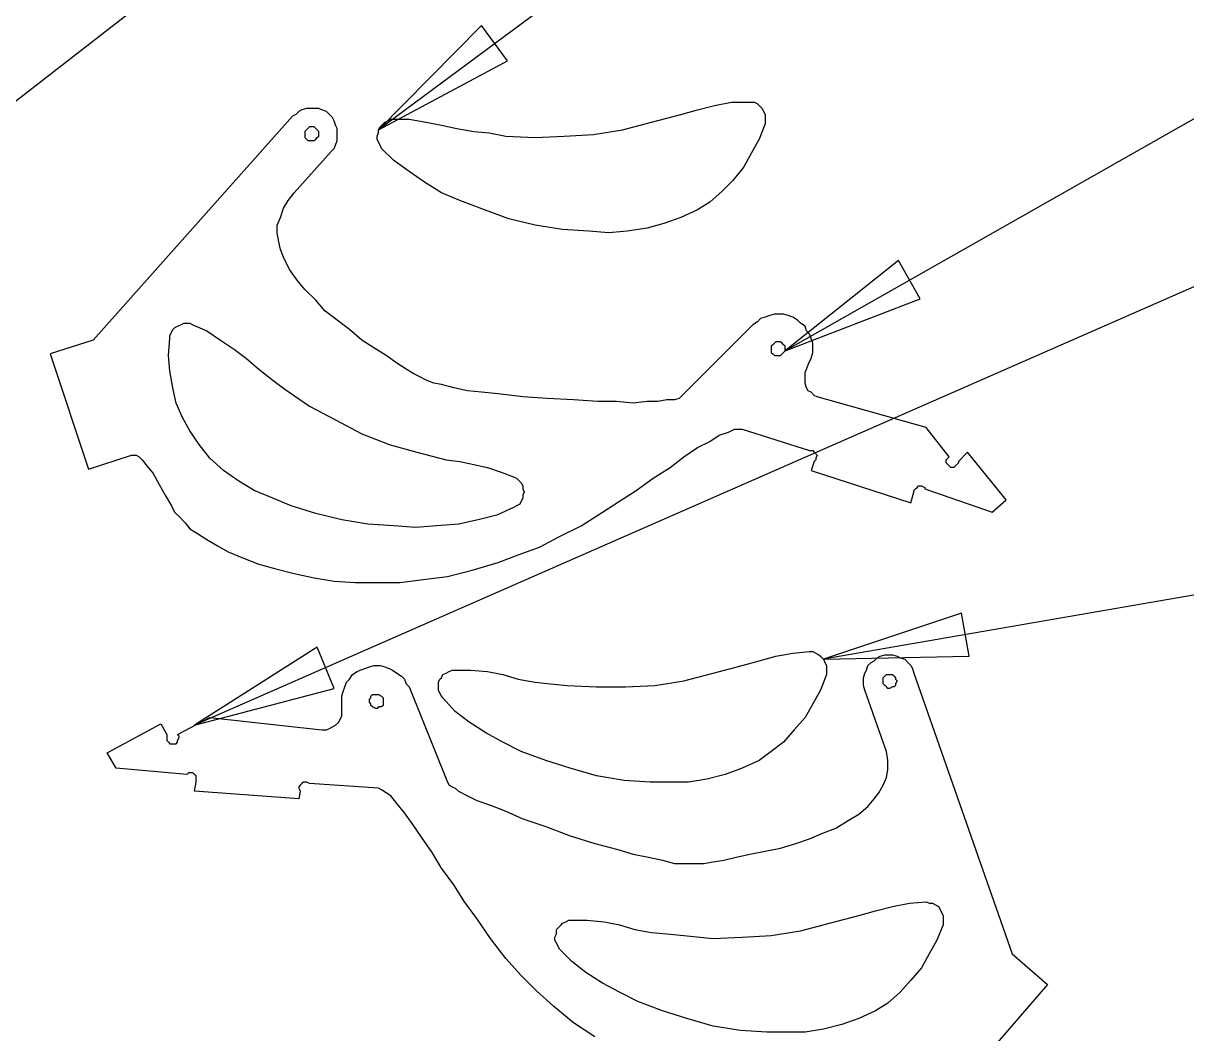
# Model space of a CAD drawing. Extents: x 9 to 432, y 44 to 411.
# Drawn here: x 141.26 to 162.67, y 115.43 to 134.01 of the extents above; entities that cross this region are included whole.
import ezdxf

# ---------------------------------------------------------------- set-up
doc = ezdxf.new("R2010")
doc.units = 0
doc.layers.get('0').update_dxf_attribs({"linetype": 'CONTINUOUS'})

msp = doc.modelspace()

# ---------------------------------------------------------------- linework, layer by layer
at = {"color": 7}
for p, q in [((207.376889, 183.979256), (125.165556, 120.197033)), ((217.875556, 184.063922), (147.799778, 132.050367)), ((217.621556, 163.377033), (155.278667, 127.986367)), ((217.452222, 153.132367), (144.413111, 121.100144)), ((149.690667, 133.969478), (147.799778, 132.050367)), ((150.170444, 133.320367), (149.690667, 133.969478)), ((150.170444, 133.320367), (149.690667, 133.969478)), ((147.799778, 132.050367), (150.170444, 133.320367)), ((147.799778, 132.050367), (150.170444, 133.320367)), ((217.17, 132.897033), (155.984222, 122.3137)), ((153.67, 132.417256), (153.980444, 132.501922)), ((153.980444, 132.501922), (154.290889, 132.558367)), ((154.290889, 132.558367), (154.601333, 132.558367)), ((154.601333, 132.558367), (154.657778, 132.558367)), ((154.657778, 132.558367), (154.714222, 132.558367)), ((154.714222, 132.558367), (154.770667, 132.530144)), ((154.770667, 132.530144), (154.827111, 132.4737)), ((146.219333, 132.304367), (142.550444, 128.183922)), ((146.275778, 132.332589), (146.219333, 132.304367)), ((146.332222, 132.389033), (146.275778, 132.332589)), ((146.388667, 132.417256), (146.332222, 132.389033)), ((146.473333, 132.445478), (146.388667, 132.417256)), ((146.558, 132.445478), (146.473333, 132.445478)), ((146.614444, 132.445478), (146.558, 132.445478)), ((146.699111, 132.445478), (146.614444, 132.445478)), ((146.755556, 132.417256), (146.699111, 132.445478)), ((146.840222, 132.389033), (146.755556, 132.417256)), ((146.896667, 132.332589), (146.840222, 132.389033)), ((146.953111, 132.276144), (146.896667, 132.332589)), ((146.981333, 132.2197), (146.953111, 132.276144)), ((152.823333, 132.191478), (153.359556, 132.332589)), ((153.359556, 132.332589), (153.67, 132.417256)), ((154.827111, 132.4737), (154.855333, 132.445478)), ((154.855333, 132.445478), (154.883556, 132.389033)), ((154.883556, 132.389033), (154.911778, 132.332589)), ((154.911778, 132.332589), (154.911778, 132.276144)), ((154.911778, 132.276144), (154.911778, 132.2197)), ((146.501556, 132.078589), (146.473333, 132.050367)), ((146.529778, 132.106811), (146.501556, 132.078589)), ((146.586222, 132.106811), (146.529778, 132.106811)), ((146.614444, 132.106811), (146.586222, 132.106811)), ((146.642667, 132.078589), (146.614444, 132.106811)), ((146.670889, 132.050367), (146.642667, 132.078589)), ((147.009556, 132.135033), (146.981333, 132.2197)), ((147.037778, 132.078589), (147.009556, 132.135033)), ((147.037778, 131.993922), (147.037778, 132.078589)), ((147.799778, 132.050367), (147.828, 132.106811)), ((147.828, 132.106811), (147.884444, 132.163256)), ((147.884444, 132.163256), (147.912667, 132.191478)), ((147.912667, 132.191478), (147.969111, 132.2197)), ((147.969111, 132.2197), (148.025556, 132.247922)), ((148.025556, 132.247922), (148.082, 132.247922)), ((148.082, 132.247922), (148.364222, 132.247922)), ((148.364222, 132.247922), (148.674667, 132.191478)), ((148.674667, 132.191478), (148.956889, 132.135033)), ((148.956889, 132.135033), (149.239111, 132.078589)), ((149.239111, 132.078589), (149.549556, 132.022144)), ((152.287111, 132.050367), (152.823333, 132.191478)), ((154.911778, 132.163256), (154.798889, 131.881033)), ((154.911778, 132.2197), (154.911778, 132.163256)), ((146.473333, 132.050367), (146.445111, 132.022144)), ((146.445111, 132.022144), (146.445111, 131.993922)), ((146.445111, 131.993922), (146.445111, 131.937478)), ((146.445111, 131.937478), (146.445111, 131.909256)), ((146.445111, 131.909256), (146.473333, 131.881033)), ((146.473333, 131.881033), (146.501556, 131.852811)), ((146.501556, 131.852811), (146.558, 131.852811)), ((146.558, 131.852811), (146.586222, 131.852811)), ((146.586222, 131.852811), (146.614444, 131.852811)), ((146.614444, 131.852811), (146.642667, 131.881033)), ((146.642667, 131.881033), (146.670889, 131.909256)), ((146.699111, 132.022144), (146.670889, 132.050367)), ((146.670889, 131.909256), (146.699111, 131.937478)), ((146.699111, 131.9657), (146.699111, 132.022144)), ((146.699111, 131.937478), (146.699111, 131.9657)), ((147.009556, 131.768144), (147.037778, 131.852811)), ((147.037778, 131.909256), (147.037778, 131.993922)), ((147.037778, 131.852811), (147.037778, 131.909256)), ((147.771556, 131.937478), (147.799778, 131.993922)), ((147.771556, 131.881033), (147.771556, 131.937478)), ((147.799778, 131.824589), (147.771556, 131.881033)), ((147.799778, 131.993922), (147.799778, 132.050367)), ((149.549556, 132.022144), (149.831778, 131.993922)), ((149.831778, 131.993922), (150.142222, 131.937478)), ((150.142222, 131.937478), (150.678444, 131.909256)), ((150.678444, 131.909256), (151.214667, 131.937478)), ((151.214667, 131.937478), (151.750889, 131.9657)), ((151.750889, 131.9657), (152.287111, 132.050367)), ((154.798889, 131.881033), (154.657778, 131.627033)), ((146.247556, 130.893256), (146.924889, 131.655256)), ((146.924889, 131.655256), (146.981333, 131.7117)), ((146.981333, 131.7117), (147.009556, 131.768144)), ((147.828, 131.768144), (147.799778, 131.824589)), ((147.856222, 131.7117), (147.828, 131.768144)), ((148.082, 131.485922), (147.856222, 131.7117)), ((148.364222, 131.288367), (148.082, 131.485922)), ((154.657778, 131.627033), (154.516667, 131.373033)), ((148.646444, 131.090811), (148.364222, 131.288367)), ((154.516667, 131.373033), (154.319111, 131.119033)), ((148.956889, 130.893256), (148.646444, 131.090811)), ((154.319111, 131.119033), (154.121556, 130.921478)), ((146.134667, 130.752144), (146.247556, 130.893256)), ((149.295556, 130.752144), (148.956889, 130.893256)), ((154.121556, 130.921478), (153.895778, 130.723922)), ((145.993556, 130.4417), (146.05, 130.611033)), ((146.05, 130.611033), (146.134667, 130.752144)), ((149.747111, 130.582811), (149.295556, 130.752144)), ((150.198667, 130.413478), (149.747111, 130.582811)), ((153.67, 130.582811), (153.359556, 130.4417)), ((153.895778, 130.723922), (153.67, 130.582811)), ((145.937111, 130.300589), (145.993556, 130.4417)), ((150.678444, 130.300589), (150.198667, 130.413478)), ((153.359556, 130.4417), (153.049111, 130.328811)), ((145.937111, 130.159478), (145.937111, 130.300589)), ((145.965333, 129.990144), (145.937111, 130.159478)), ((151.186444, 130.215922), (150.678444, 130.300589)), ((151.666222, 130.1877), (151.186444, 130.215922)), ((152.033111, 130.159478), (151.666222, 130.1877)), ((152.371778, 130.1877), (152.033111, 130.159478)), ((152.738667, 130.244144), (152.371778, 130.1877)), ((153.049111, 130.328811), (152.738667, 130.244144)), ((145.993556, 129.849033), (145.965333, 129.990144)), ((146.05, 129.707922), (145.993556, 129.849033)), ((146.162889, 129.482144), (146.05, 129.707922)), ((157.367111, 129.651478), (155.278667, 127.986367)), ((157.762222, 128.945922), (157.367111, 129.651478)), ((157.762222, 128.945922), (157.367111, 129.651478)), ((146.304, 129.284589), (146.162889, 129.482144)), ((146.445111, 129.115256), (146.304, 129.284589)), ((146.642667, 128.9177), (146.445111, 129.115256)), ((146.812, 128.720144), (146.642667, 128.9177)), ((155.278667, 127.986367), (157.762222, 128.945922)), ((155.278667, 127.986367), (157.762222, 128.945922)), ((147.037778, 128.550811), (146.812, 128.720144)), ((155.081111, 128.6637), (154.996444, 128.635478)), ((155.165778, 128.6637), (155.081111, 128.6637)), ((155.250444, 128.6637), (155.165778, 128.6637)), ((155.335111, 128.635478), (155.250444, 128.6637)), ((144.046222, 128.4097), (144.102667, 128.437922)), ((144.102667, 128.437922), (144.159111, 128.466144)), ((144.159111, 128.466144), (144.215556, 128.494367)), ((144.215556, 128.494367), (144.272, 128.494367)), ((144.272, 128.494367), (144.328444, 128.494367)), ((144.328444, 128.494367), (144.384889, 128.466144)), ((144.384889, 128.466144), (144.638889, 128.353256)), ((147.263556, 128.381478), (147.037778, 128.550811)), ((154.686, 128.466144), (153.359556, 127.1397)), ((154.770667, 128.522589), (154.686, 128.466144)), ((154.827111, 128.579033), (154.770667, 128.522589)), ((154.911778, 128.607256), (154.827111, 128.579033)), ((154.996444, 128.635478), (154.911778, 128.607256)), ((155.419778, 128.607256), (155.335111, 128.635478)), ((155.504444, 128.550811), (155.419778, 128.607256)), ((155.560889, 128.494367), (155.504444, 128.550811)), ((155.645556, 128.437922), (155.560889, 128.494367)), ((155.673778, 128.353256), (155.645556, 128.437922)), ((143.933333, 127.9017), (143.961556, 128.212144)), ((143.961556, 128.268589), (143.989778, 128.325033)), ((143.961556, 128.212144), (143.961556, 128.268589)), ((143.989778, 128.325033), (144.018, 128.381478)), ((144.018, 128.381478), (144.046222, 128.4097)), ((144.638889, 128.353256), (144.892889, 128.183922)), ((147.489333, 128.183922), (147.263556, 128.381478)), ((155.730222, 128.296811), (155.673778, 128.353256)), ((155.758444, 128.212144), (155.730222, 128.296811)), ((155.786667, 128.127478), (155.758444, 128.212144)), ((142.550444, 128.183922), (141.760222, 127.929922)), ((144.892889, 128.183922), (145.146889, 128.014589)), ((145.146889, 128.014589), (145.372667, 127.845256)), ((147.715111, 128.042811), (147.489333, 128.183922)), ((147.940889, 127.9017), (147.715111, 128.042811)), ((155.052889, 128.099256), (155.024667, 128.071033)), ((155.024667, 128.071033), (155.024667, 128.042811)), ((155.024667, 128.042811), (155.024667, 127.986367)), ((155.081111, 128.127478), (155.052889, 128.099256)), ((155.109333, 128.1557), (155.081111, 128.127478)), ((155.137556, 128.1557), (155.109333, 128.1557)), ((155.194, 128.1557), (155.137556, 128.1557)), ((155.222222, 128.127478), (155.194, 128.1557)), ((155.250444, 128.099256), (155.222222, 128.127478)), ((155.278667, 128.071033), (155.250444, 128.099256)), ((155.278667, 128.014589), (155.278667, 128.071033)), ((155.278667, 127.986367), (155.278667, 128.014589)), ((155.786667, 128.042811), (155.786667, 128.127478)), ((155.786667, 127.958144), (155.786667, 128.042811)), ((141.760222, 127.929922), (142.465778, 125.813256)), ((143.961556, 127.619478), (143.933333, 127.9017)), ((145.372667, 127.845256), (145.598444, 127.6477)), ((148.138444, 127.760589), (147.940889, 127.9017)), ((155.024667, 127.986367), (155.024667, 127.958144)), ((155.024667, 127.958144), (155.052889, 127.929922)), ((155.052889, 127.929922), (155.081111, 127.9017)), ((155.081111, 127.9017), (155.137556, 127.9017)), ((155.137556, 127.9017), (155.165778, 127.9017)), ((155.165778, 127.9017), (155.194, 127.9017)), ((155.194, 127.9017), (155.222222, 127.929922)), ((155.222222, 127.929922), (155.250444, 127.958144)), ((155.250444, 127.958144), (155.278667, 127.986367)), ((155.645556, 127.591256), (155.730222, 127.788811)), ((155.730222, 127.788811), (155.758444, 127.845256)), ((155.758444, 127.845256), (155.786667, 127.958144)), ((144.018, 127.309033), (143.961556, 127.619478)), ((145.598444, 127.6477), (145.852444, 127.450144)), ((148.307778, 127.6477), (148.138444, 127.760589)), ((148.448889, 127.563033), (148.307778, 127.6477)), ((155.645556, 127.506589), (155.645556, 127.591256)), ((145.852444, 127.450144), (146.078222, 127.280811)), ((148.561778, 127.506589), (148.448889, 127.563033)), ((148.674667, 127.450144), (148.561778, 127.506589)), ((148.815778, 127.3937), (148.674667, 127.450144)), ((148.956889, 127.365478), (148.815778, 127.3937)), ((149.182667, 127.309033), (148.956889, 127.365478)), ((155.645556, 127.450144), (155.645556, 127.506589)), ((155.645556, 127.3937), (155.645556, 127.450144)), ((155.673778, 127.309033), (155.645556, 127.3937)), ((144.074444, 127.026811), (144.018, 127.309033)), ((146.078222, 127.280811), (146.529778, 126.970367)), ((149.436667, 127.252589), (149.182667, 127.309033)), ((149.690667, 127.224367), (149.436667, 127.252589)), ((150.001111, 127.196144), (149.690667, 127.224367)), ((150.452667, 127.1397), (150.001111, 127.196144)), ((150.904222, 127.111478), (150.452667, 127.1397)), ((153.359556, 127.1397), (153.331333, 127.111478)), ((155.702, 127.252589), (155.673778, 127.309033)), ((155.758444, 127.224367), (155.702, 127.252589)), ((155.814889, 127.167922), (155.758444, 127.224367)), ((155.871333, 127.1397), (155.814889, 127.167922)), ((157.875111, 126.575256), (155.871333, 127.1397)), ((144.187333, 126.772811), (144.074444, 127.026811)), ((146.529778, 126.970367), (147.009556, 126.716367)), ((151.384, 127.083256), (150.904222, 127.111478)), ((151.835556, 127.055033), (151.384, 127.083256)), ((152.174222, 127.055033), (151.835556, 127.055033)), ((152.484667, 127.026811), (152.174222, 127.055033)), ((152.738667, 127.055033), (152.484667, 127.026811)), ((152.936222, 127.055033), (152.738667, 127.055033)), ((153.105556, 127.083256), (152.936222, 127.055033)), ((153.190222, 127.083256), (153.105556, 127.083256)), ((153.246667, 127.083256), (153.190222, 127.083256)), ((153.331333, 127.111478), (153.246667, 127.083256)), ((144.328444, 126.518811), (144.187333, 126.772811)), ((147.009556, 126.716367), (147.489333, 126.462367)), ((144.497778, 126.264811), (144.328444, 126.518811)), ((154.234444, 126.490589), (154.347333, 126.547033)), ((154.347333, 126.547033), (154.432, 126.547033)), ((154.432, 126.547033), (154.488444, 126.547033)), ((154.488444, 126.547033), (155.730222, 126.151922)), ((158.298444, 126.039033), (157.875111, 126.575256)), ((147.489333, 126.462367), (147.997333, 126.264811)), ((153.67, 126.208367), (153.895778, 126.321256)), ((153.895778, 126.321256), (154.065111, 126.434144)), ((154.065111, 126.434144), (154.234444, 126.490589)), ((144.695333, 126.010811), (144.497778, 126.264811)), ((147.997333, 126.264811), (148.505333, 126.1237)), ((148.505333, 126.1237), (149.041556, 125.982589)), ((153.416, 126.039033), (153.67, 126.208367)), ((155.730222, 126.151922), (155.758444, 126.151922)), ((155.758444, 126.151922), (155.786667, 126.151922)), ((155.786667, 126.151922), (155.814889, 126.1237)), ((155.814889, 126.1237), (155.843111, 126.095478)), ((155.843111, 126.095478), (155.871333, 126.067256)), ((158.637111, 126.1237), (158.467778, 125.954367)), ((159.342667, 125.248811), (158.637111, 126.1237)), ((142.465778, 125.813256), (143.256, 126.067256)), ((143.256, 126.067256), (143.312444, 126.067256)), ((143.312444, 126.067256), (143.340667, 126.067256)), ((143.340667, 126.067256), (143.397111, 126.039033)), ((143.397111, 126.039033), (143.453556, 125.982589)), ((143.453556, 125.982589), (143.538222, 125.8697)), ((143.538222, 125.8697), (143.651111, 125.728589)), ((144.949333, 125.785033), (144.695333, 126.010811)), ((149.041556, 125.982589), (149.295556, 125.954367)), ((149.295556, 125.954367), (149.549556, 125.897922)), ((149.549556, 125.897922), (149.803556, 125.841478)), ((153.162, 125.841478), (153.416, 126.039033)), ((155.814889, 125.954367), (155.758444, 125.785033)), ((155.843111, 125.982589), (155.814889, 125.954367)), ((155.871333, 126.067256), (155.843111, 126.010811)), ((155.843111, 126.010811), (155.843111, 125.982589)), ((158.242, 125.982589), (158.270222, 126.010811)), ((158.242, 125.954367), (158.242, 125.982589)), ((158.242, 125.926144), (158.242, 125.954367)), ((158.270222, 125.897922), (158.242, 125.926144)), ((158.270222, 126.010811), (158.298444, 126.039033)), ((158.298444, 125.8697), (158.270222, 125.897922)), ((158.326667, 125.841478), (158.298444, 125.8697)), ((158.411333, 125.8697), (158.383111, 125.841478)), ((158.439556, 125.897922), (158.411333, 125.8697)), ((158.467778, 125.926144), (158.439556, 125.897922)), ((158.467778, 125.954367), (158.467778, 125.926144)), ((143.651111, 125.728589), (143.764, 125.531033)), ((145.231556, 125.587478), (144.949333, 125.785033)), ((149.803556, 125.841478), (150.057556, 125.756811)), ((150.057556, 125.756811), (150.283333, 125.672144)), ((150.283333, 125.672144), (150.339778, 125.643922)), ((150.339778, 125.643922), (150.368, 125.6157)), ((152.541111, 125.418144), (152.851556, 125.643922)), ((152.851556, 125.643922), (153.162, 125.841478)), ((155.758444, 125.785033), (157.592889, 125.192367)), ((158.354889, 125.841478), (158.326667, 125.841478)), ((158.383111, 125.841478), (158.354889, 125.841478)), ((143.764, 125.531033), (143.876889, 125.333478)), ((145.513778, 125.418144), (145.231556, 125.587478)), ((150.368, 125.6157), (150.424444, 125.559256)), ((150.424444, 125.559256), (150.452667, 125.502811)), ((150.452667, 125.502811), (150.452667, 125.446367)), ((150.452667, 125.446367), (150.480889, 125.389922)), ((157.649333, 125.418144), (157.677556, 125.446367)), ((157.677556, 125.446367), (157.705778, 125.474589)), ((157.705778, 125.474589), (157.734, 125.502811)), ((157.734, 125.502811), (157.762222, 125.502811)), ((157.762222, 125.502811), (157.790444, 125.502811)), ((157.790444, 125.502811), (157.846889, 125.474589)), ((157.846889, 125.474589), (157.846889, 125.446367)), ((157.846889, 125.446367), (159.088667, 125.023033)), ((143.876889, 125.333478), (143.989778, 125.135922)), ((145.852444, 125.277033), (145.513778, 125.418144)), ((146.191111, 125.135922), (145.852444, 125.277033)), ((150.424444, 125.220589), (150.396222, 125.164144)), ((150.452667, 125.277033), (150.424444, 125.220589)), ((150.480889, 125.389922), (150.452667, 125.333478)), ((150.452667, 125.333478), (150.452667, 125.277033)), ((151.920222, 125.023033), (152.230667, 125.220589)), ((152.230667, 125.220589), (152.541111, 125.418144)), ((157.592889, 125.192367), (157.649333, 125.389922)), ((157.649333, 125.389922), (157.649333, 125.418144)), ((159.088667, 125.023033), (159.342667, 125.248811)), ((143.989778, 125.135922), (144.046222, 125.023033)), ((144.046222, 125.023033), (144.130889, 124.938367)), ((146.642667, 124.994811), (146.191111, 125.135922)), ((150.283333, 125.1077), (149.972889, 124.966589)), ((150.339778, 125.135922), (150.283333, 125.1077)), ((150.396222, 125.164144), (150.339778, 125.135922)), ((151.525111, 124.769033), (151.920222, 125.023033)), ((144.130889, 124.938367), (144.243778, 124.825478)), ((144.243778, 124.825478), (144.328444, 124.712589)), ((147.122444, 124.881922), (146.642667, 124.994811)), ((147.602222, 124.797256), (147.122444, 124.881922)), ((148.082, 124.769033), (147.602222, 124.797256)), ((149.267333, 124.797256), (148.872222, 124.769033)), ((149.634222, 124.881922), (149.267333, 124.797256)), ((149.972889, 124.966589), (149.634222, 124.881922)), ((144.328444, 124.712589), (144.469556, 124.627922)), ((144.469556, 124.627922), (144.638889, 124.515033)), ((148.477111, 124.740811), (148.082, 124.769033)), ((148.872222, 124.769033), (148.477111, 124.740811)), ((150.763111, 124.373922), (151.13, 124.571478)), ((151.13, 124.571478), (151.525111, 124.769033)), ((144.638889, 124.515033), (144.836444, 124.402144)), ((144.836444, 124.402144), (145.034, 124.289256)), ((150.368, 124.232811), (150.763111, 124.373922)), ((145.034, 124.289256), (145.316222, 124.176367)), ((145.316222, 124.176367), (145.598444, 124.063478)), ((150.001111, 124.0917), (150.368, 124.232811)), ((145.598444, 124.063478), (145.908889, 123.978811)), ((145.908889, 123.978811), (146.247556, 123.894144)), ((149.069778, 123.8377), (149.521333, 123.950589)), ((149.521333, 123.950589), (150.001111, 124.0917)), ((146.247556, 123.894144), (146.614444, 123.809478)), ((146.614444, 123.809478), (146.981333, 123.753033)), ((146.981333, 123.753033), (147.376444, 123.724811)), ((147.376444, 123.724811), (147.771556, 123.724811)), ((147.771556, 123.724811), (148.194889, 123.724811)), ((148.194889, 123.724811), (148.618222, 123.781256)), ((148.618222, 123.781256), (149.069778, 123.8377)), ((158.524222, 123.160367), (155.984222, 122.3137)), ((158.665333, 122.370144), (158.524222, 123.160367)), ((158.665333, 122.370144), (158.524222, 123.160367)), ((146.670889, 122.539478), (144.413111, 121.100144)), ((146.981333, 121.777478), (146.670889, 122.539478)), ((146.981333, 121.777478), (146.670889, 122.539478)), ((155.419778, 122.426589), (155.730222, 122.454811)), ((155.730222, 122.454811), (155.786667, 122.454811)), ((155.786667, 122.454811), (155.843111, 122.426589)), ((154.488444, 122.200811), (154.798889, 122.285478)), ((154.798889, 122.285478), (155.109333, 122.370144)), ((155.109333, 122.370144), (155.419778, 122.426589)), ((155.843111, 122.426589), (155.899556, 122.398367)), ((155.899556, 122.398367), (155.927778, 122.370144)), ((155.927778, 122.370144), (155.984222, 122.3137)), ((155.984222, 122.3137), (158.665333, 122.370144)), ((155.984222, 122.3137), (158.665333, 122.370144)), ((155.984222, 122.3137), (156.012444, 122.257256)), ((156.012444, 122.257256), (156.040667, 122.200811)), ((156.802667, 122.200811), (156.859111, 122.257256)), ((156.859111, 122.257256), (156.915556, 122.285478)), ((156.915556, 122.285478), (156.972, 122.341922)), ((156.972, 122.341922), (157.028444, 122.370144)), ((157.028444, 122.370144), (157.113111, 122.398367)), ((157.113111, 122.398367), (157.197778, 122.398367)), ((157.197778, 122.398367), (157.254222, 122.398367)), ((157.254222, 122.398367), (157.338889, 122.370144)), ((157.338889, 122.370144), (157.395333, 122.341922)), ((157.395333, 122.341922), (157.48, 122.3137)), ((157.48, 122.3137), (157.536444, 122.257256)), ((157.536444, 122.257256), (157.592889, 122.200811)), ((147.263556, 121.946811), (147.32, 122.031478)), ((147.32, 122.031478), (147.404667, 122.087922)), ((147.404667, 122.087922), (147.461111, 122.116144)), ((147.461111, 122.116144), (147.545778, 122.144367)), ((147.545778, 122.144367), (147.630444, 122.172589)), ((147.630444, 122.172589), (147.715111, 122.200811)), ((147.715111, 122.200811), (147.828, 122.200811)), ((147.828, 122.200811), (147.912667, 122.172589)), ((147.912667, 122.172589), (147.997333, 122.144367)), ((147.997333, 122.144367), (148.053778, 122.116144)), ((148.053778, 122.116144), (148.138444, 122.0597)), ((148.138444, 122.0597), (148.223111, 122.003256)), ((148.223111, 122.003256), (148.279556, 121.946811)), ((148.956889, 121.975033), (148.985111, 122.031478)), ((148.985111, 122.031478), (149.041556, 122.0597)), ((149.041556, 122.0597), (149.098, 122.087922)), ((149.098, 122.087922), (149.154444, 122.116144)), ((149.154444, 122.116144), (149.210889, 122.116144)), ((149.210889, 122.116144), (149.493111, 122.116144)), ((149.493111, 122.116144), (149.803556, 122.087922)), ((149.803556, 122.087922), (150.085778, 122.031478)), ((150.085778, 122.031478), (150.368, 121.946811)), ((153.416, 121.918589), (153.952222, 122.0597)), ((153.952222, 122.0597), (154.488444, 122.200811)), ((156.040667, 122.031478), (155.927778, 121.749256)), ((156.040667, 122.200811), (156.040667, 122.144367)), ((156.040667, 122.144367), (156.040667, 122.087922)), ((156.040667, 122.087922), (156.040667, 122.031478)), ((156.718, 121.975033), (156.746222, 122.0597)), ((156.746222, 122.0597), (156.774444, 122.116144)), ((156.774444, 122.116144), (156.802667, 122.200811)), ((157.084889, 121.975033), (157.113111, 122.003256)), ((157.113111, 122.003256), (157.141333, 122.031478)), ((157.141333, 122.031478), (157.169556, 122.031478)), ((157.169556, 122.031478), (157.197778, 122.031478)), ((157.197778, 122.031478), (157.254222, 122.031478)), ((157.254222, 122.031478), (157.282444, 122.003256)), ((157.282444, 122.003256), (157.310667, 121.975033)), ((157.592889, 122.200811), (157.621111, 122.144367)), ((157.621111, 122.144367), (157.649333, 122.0597)), ((157.649333, 122.0597), (159.455556, 116.895033)), ((147.150667, 121.721033), (147.178889, 121.8057)), ((147.178889, 121.8057), (147.207111, 121.890367)), ((147.207111, 121.890367), (147.263556, 121.946811)), ((148.279556, 121.946811), (148.307778, 121.862144)), ((148.307778, 121.862144), (148.364222, 121.8057)), ((148.364222, 121.8057), (149.069778, 120.055922)), ((148.900444, 121.890367), (148.928667, 121.946811)), ((148.900444, 121.8057), (148.900444, 121.890367)), ((148.900444, 121.749256), (148.900444, 121.8057)), ((148.928667, 121.946811), (148.956889, 121.975033)), ((150.368, 121.946811), (150.678444, 121.890367)), ((150.678444, 121.890367), (150.960667, 121.862144)), ((150.960667, 121.862144), (151.271111, 121.833922)), ((151.271111, 121.833922), (151.807333, 121.8057)), ((151.807333, 121.8057), (152.343556, 121.8057)), ((152.343556, 121.8057), (152.879778, 121.833922)), ((152.879778, 121.833922), (153.416, 121.918589)), ((156.718, 121.890367), (156.718, 121.975033)), ((156.718, 121.833922), (156.718, 121.890367)), ((156.746222, 121.749256), (156.718, 121.833922)), ((157.084889, 121.918589), (157.084889, 121.975033)), ((157.084889, 121.890367), (157.084889, 121.918589)), ((157.084889, 121.862144), (157.084889, 121.890367)), ((157.113111, 121.833922), (157.084889, 121.862144)), ((157.141333, 121.8057), (157.113111, 121.833922)), ((157.169556, 121.777478), (157.141333, 121.8057)), ((157.254222, 121.8057), (157.197778, 121.777478)), ((157.282444, 121.8057), (157.254222, 121.8057)), ((157.310667, 121.833922), (157.282444, 121.8057)), ((157.310667, 121.975033), (157.310667, 121.946811)), ((157.310667, 121.946811), (157.338889, 121.918589)), ((157.338889, 121.918589), (157.310667, 121.862144)), ((157.310667, 121.862144), (157.310667, 121.833922)), ((144.413111, 121.100144), (146.981333, 121.777478)), ((144.413111, 121.100144), (146.981333, 121.777478)), ((147.122444, 121.636367), (147.150667, 121.721033)), ((147.122444, 121.5517), (147.122444, 121.636367)), ((147.630444, 121.579922), (147.658667, 121.608144)), ((147.630444, 121.523478), (147.630444, 121.579922)), ((147.658667, 121.636367), (147.686889, 121.664589)), ((147.658667, 121.608144), (147.658667, 121.636367)), ((147.686889, 121.664589), (147.743333, 121.664589)), ((147.743333, 121.664589), (147.771556, 121.664589)), ((147.771556, 121.664589), (147.799778, 121.664589)), ((147.799778, 121.664589), (147.856222, 121.636367)), ((147.856222, 121.636367), (147.884444, 121.608144)), ((147.884444, 121.608144), (147.884444, 121.579922)), ((147.884444, 121.579922), (147.884444, 121.5517)), ((148.928667, 121.692811), (148.900444, 121.749256)), ((148.956889, 121.636367), (148.928667, 121.692811)), ((148.985111, 121.608144), (148.956889, 121.636367)), ((149.210889, 121.354144), (148.985111, 121.608144)), ((155.927778, 121.749256), (155.786667, 121.495256)), ((157.084889, 120.7897), (156.746222, 121.749256)), ((157.197778, 121.777478), (157.169556, 121.777478)), ((147.122444, 121.325922), (147.122444, 121.5517)), ((147.658667, 121.495256), (147.630444, 121.523478)), ((147.658667, 121.467033), (147.658667, 121.495256)), ((147.686889, 121.438811), (147.658667, 121.467033)), ((147.743333, 121.410589), (147.686889, 121.438811)), ((147.771556, 121.410589), (147.743333, 121.410589)), ((147.799778, 121.438811), (147.771556, 121.410589)), ((147.856222, 121.438811), (147.799778, 121.438811)), ((147.884444, 121.467033), (147.856222, 121.438811)), ((147.884444, 121.5517), (147.884444, 121.523478)), ((147.884444, 121.523478), (147.884444, 121.467033)), ((155.786667, 121.495256), (155.645556, 121.241256)), ((144.102667, 120.930811), (144.695333, 121.241256)), ((144.695333, 121.241256), (146.755556, 121.015478)), ((147.009556, 121.100144), (147.066, 121.156589)), ((147.066, 121.156589), (147.094222, 121.213033)), ((147.094222, 121.213033), (147.122444, 121.269478)), ((147.122444, 121.269478), (147.122444, 121.325922)), ((149.464889, 121.156589), (149.210889, 121.354144)), ((149.775333, 120.959033), (149.464889, 121.156589)), ((155.645556, 121.241256), (155.448, 121.015478)), ((142.804444, 120.592144), (143.792222, 121.128367)), ((143.792222, 121.128367), (143.905111, 120.930811)), ((146.755556, 121.015478), (146.840222, 121.015478)), ((146.840222, 121.015478), (146.896667, 121.0437)), ((146.896667, 121.0437), (146.953111, 121.071922)), ((146.953111, 121.071922), (147.009556, 121.100144)), ((150.085778, 120.7897), (149.775333, 120.959033)), ((155.448, 121.015478), (155.250444, 120.7897)), ((143.905111, 120.930811), (143.905111, 120.874367)), ((143.905111, 120.874367), (143.905111, 120.846144)), ((143.905111, 120.846144), (143.905111, 120.817922)), ((143.905111, 120.817922), (143.933333, 120.7897)), ((143.933333, 120.7897), (143.961556, 120.761478)), ((143.961556, 120.761478), (143.989778, 120.761478)), ((143.989778, 120.761478), (144.046222, 120.761478)), ((144.046222, 120.761478), (144.074444, 120.761478)), ((144.074444, 120.761478), (144.102667, 120.7897)), ((144.130889, 120.902589), (144.102667, 120.930811)), ((144.102667, 120.817922), (144.130889, 120.874367)), ((144.102667, 120.7897), (144.102667, 120.817922)), ((144.130889, 120.874367), (144.130889, 120.902589)), ((150.424444, 120.620367), (150.085778, 120.7897)), ((155.250444, 120.7897), (155.024667, 120.620367)), ((157.141333, 120.620367), (157.084889, 120.7897)), ((142.973778, 120.309922), (142.804444, 120.592144)), ((150.876, 120.451033), (150.424444, 120.620367)), ((155.024667, 120.620367), (154.798889, 120.451033)), ((157.169556, 120.451033), (157.141333, 120.620367)), ((144.272, 120.197033), (142.973778, 120.309922)), ((151.327556, 120.309922), (150.876, 120.451033)), ((151.807333, 120.168811), (151.327556, 120.309922)), ((154.488444, 120.309922), (154.178, 120.197033)), ((154.798889, 120.451033), (154.488444, 120.309922)), ((157.169556, 120.2817), (157.169556, 120.451033)), ((144.300222, 120.225256), (144.272, 120.197033)), ((144.356667, 120.225256), (144.300222, 120.225256)), ((144.384889, 120.225256), (144.356667, 120.225256)), ((144.413111, 120.197033), (144.384889, 120.225256)), ((144.441333, 120.168811), (144.413111, 120.197033)), ((144.441333, 120.140589), (144.441333, 120.168811)), ((144.441333, 120.112367), (144.441333, 120.140589)), ((144.441333, 120.055922), (144.441333, 120.112367)), ((152.315333, 120.084144), (151.807333, 120.168811)), ((152.795111, 120.055922), (152.315333, 120.084144)), ((153.839333, 120.112367), (153.500667, 120.055922)), ((154.178, 120.197033), (153.839333, 120.112367)), ((157.084889, 119.999478), (157.141333, 120.140589)), ((157.141333, 120.140589), (157.169556, 120.2817)), ((144.413111, 119.886589), (144.441333, 120.055922)), ((146.332222, 119.745478), (144.413111, 119.886589)), ((146.360444, 119.999478), (146.332222, 119.971256)), ((146.332222, 119.971256), (146.332222, 119.943033)), ((146.332222, 119.943033), (146.360444, 119.886589)), ((146.360444, 119.886589), (146.332222, 119.745478)), ((146.388667, 120.0277), (146.360444, 119.999478)), ((146.416889, 120.055922), (146.388667, 120.0277)), ((146.445111, 120.055922), (146.416889, 120.055922)), ((146.473333, 120.055922), (146.445111, 120.055922)), ((146.529778, 120.0277), (146.473333, 120.055922)), ((147.799778, 119.943033), (146.529778, 120.0277)), ((147.856222, 119.914811), (147.799778, 119.943033)), ((147.940889, 119.858367), (147.856222, 119.914811)), ((149.069778, 120.055922), (149.098, 119.999478)), ((149.098, 119.999478), (149.154444, 119.971256)), ((149.154444, 119.971256), (149.210889, 119.943033)), ((149.210889, 119.943033), (149.267333, 119.886589)), ((149.267333, 119.886589), (149.436667, 119.801922)), ((153.162, 120.055922), (152.795111, 120.055922)), ((153.500667, 120.055922), (153.162, 120.055922)), ((157.000222, 119.858367), (157.084889, 119.999478)), ((148.025556, 119.801922), (147.940889, 119.858367)), ((148.138444, 119.660811), (148.025556, 119.801922)), ((148.279556, 119.491478), (148.138444, 119.660811)), ((149.436667, 119.801922), (149.606, 119.717256)), ((149.606, 119.717256), (149.86, 119.632589)), ((156.802667, 119.604367), (156.915556, 119.745478)), ((156.915556, 119.745478), (157.000222, 119.858367)), ((148.420667, 119.293922), (148.279556, 119.491478)), ((149.86, 119.632589), (150.142222, 119.5197)), ((150.142222, 119.5197), (150.452667, 119.378589)), ((156.435778, 119.350367), (156.633333, 119.463256)), ((156.633333, 119.463256), (156.802667, 119.604367)), ((148.59, 119.039922), (148.420667, 119.293922)), ((150.452667, 119.378589), (150.876, 119.237478)), ((150.876, 119.237478), (151.327556, 119.068144)), ((156.21, 119.209256), (156.435778, 119.350367)), ((148.787556, 118.7577), (148.59, 119.039922)), ((151.327556, 119.068144), (151.779111, 118.927033)), ((155.476222, 118.927033), (155.730222, 119.0117)), ((155.730222, 119.0117), (155.984222, 119.124589)), ((155.984222, 119.124589), (156.21, 119.209256)), ((151.779111, 118.927033), (152.202444, 118.814144)), ((152.202444, 118.814144), (152.484667, 118.729478)), ((154.911778, 118.785922), (155.194, 118.842367)), ((155.194, 118.842367), (155.476222, 118.927033)), ((148.956889, 118.475478), (148.787556, 118.7577)), ((152.484667, 118.729478), (152.766889, 118.673033)), ((152.766889, 118.673033), (153.020889, 118.616589)), ((153.020889, 118.616589), (153.246667, 118.560144)), ((153.782889, 118.560144), (153.952222, 118.588367)), ((153.952222, 118.588367), (154.149778, 118.616589)), ((154.149778, 118.616589), (154.375556, 118.673033)), ((154.375556, 118.673033), (154.629556, 118.729478)), ((154.629556, 118.729478), (154.911778, 118.785922)), ((149.182667, 118.165033), (148.956889, 118.475478)), ((153.246667, 118.560144), (153.387778, 118.560144)), ((153.387778, 118.560144), (153.528889, 118.560144)), ((153.528889, 118.560144), (153.641778, 118.560144)), ((153.641778, 118.560144), (153.782889, 118.560144)), ((149.380222, 117.854589), (149.182667, 118.165033)), ((149.606, 117.544144), (149.380222, 117.854589)), ((156.943778, 117.685256), (157.254222, 117.769922)), ((157.254222, 117.769922), (157.564667, 117.826367)), ((157.564667, 117.826367), (157.875111, 117.854589)), ((157.875111, 117.854589), (157.931556, 117.826367)), ((157.931556, 117.826367), (157.988, 117.826367)), ((157.988, 117.826367), (158.044444, 117.798144)), ((158.044444, 117.798144), (158.100889, 117.769922)), ((158.100889, 117.769922), (158.129111, 117.713478)), ((149.86, 117.177256), (149.606, 117.544144)), ((151.242889, 117.4877), (151.299333, 117.515922)), ((151.299333, 117.515922), (151.355778, 117.515922)), ((151.355778, 117.515922), (151.638, 117.515922)), ((151.638, 117.515922), (151.948444, 117.4877)), ((156.097111, 117.459478), (156.633333, 117.600589)), ((156.633333, 117.600589), (156.943778, 117.685256)), ((158.129111, 117.713478), (158.157333, 117.657033)), ((158.157333, 117.657033), (158.185556, 117.600589)), ((158.185556, 117.600589), (158.185556, 117.544144)), ((158.185556, 117.544144), (158.185556, 117.4877)), ((151.073556, 117.346589), (151.101778, 117.374811)), ((151.073556, 117.261922), (151.073556, 117.346589)), ((151.101778, 117.374811), (151.158222, 117.431256)), ((151.158222, 117.431256), (151.186444, 117.459478)), ((151.186444, 117.459478), (151.242889, 117.4877)), ((151.948444, 117.4877), (152.230667, 117.431256)), ((152.230667, 117.431256), (152.512889, 117.346589)), ((152.512889, 117.346589), (152.823333, 117.290144)), ((155.024667, 117.2337), (155.560889, 117.318367)), ((155.560889, 117.318367), (156.097111, 117.459478)), ((158.185556, 117.431256), (158.072667, 117.149033)), ((158.185556, 117.4877), (158.185556, 117.431256)), ((150.142222, 116.810367), (149.86, 117.177256)), ((151.045333, 117.205478), (151.073556, 117.261922)), ((151.045333, 117.149033), (151.045333, 117.205478)), ((151.073556, 117.092589), (151.045333, 117.149033)), ((151.101778, 117.036144), (151.073556, 117.092589)), ((152.823333, 117.290144), (153.105556, 117.261922)), ((153.105556, 117.261922), (153.416, 117.2337)), ((153.416, 117.2337), (153.952222, 117.177256)), ((153.952222, 117.177256), (154.488444, 117.205478)), ((154.488444, 117.205478), (155.024667, 117.2337)), ((158.072667, 117.149033), (157.931556, 116.895033)), ((151.13, 116.9797), (151.101778, 117.036144)), ((151.355778, 116.753922), (151.13, 116.9797)), ((157.931556, 116.895033), (157.790444, 116.641033)), ((159.455556, 116.895033), (160.104667, 116.330589)), ((150.424444, 116.499922), (150.142222, 116.810367)), ((151.609778, 116.556367), (151.355778, 116.753922)), ((150.706667, 116.2177), (150.424444, 116.499922)), ((151.920222, 116.358811), (151.609778, 116.556367)), ((157.790444, 116.641033), (157.592889, 116.415256)), ((152.230667, 116.189478), (151.920222, 116.358811)), ((157.592889, 116.415256), (157.395333, 116.189478)), ((160.104667, 116.330589), (158.637111, 114.637256)), ((151.017111, 115.935478), (150.706667, 116.2177)), ((152.569333, 116.020144), (152.230667, 116.189478)), ((153.020889, 115.850811), (152.569333, 116.020144)), ((157.395333, 116.189478), (157.169556, 115.991922)), ((151.384, 115.625033), (151.017111, 115.935478)), ((153.472444, 115.7097), (153.020889, 115.850811)), ((156.943778, 115.850811), (156.633333, 115.7097)), ((157.169556, 115.991922), (156.943778, 115.850811)), ((151.779111, 115.371033), (151.384, 115.625033)), ((153.952222, 115.568589), (153.472444, 115.7097)), ((156.322889, 115.596811), (155.984222, 115.512144)), ((156.633333, 115.7097), (156.322889, 115.596811)), ((154.460222, 115.483922), (153.952222, 115.568589)), ((154.94, 115.4557), (154.460222, 115.483922)), ((155.306889, 115.4557), (154.94, 115.4557)), ((155.645556, 115.4557), (155.306889, 115.4557)), ((155.984222, 115.512144), (155.645556, 115.4557))]:
    msp.add_line(p, q, dxfattribs=at)

doc.saveas('drawing.dxf')
